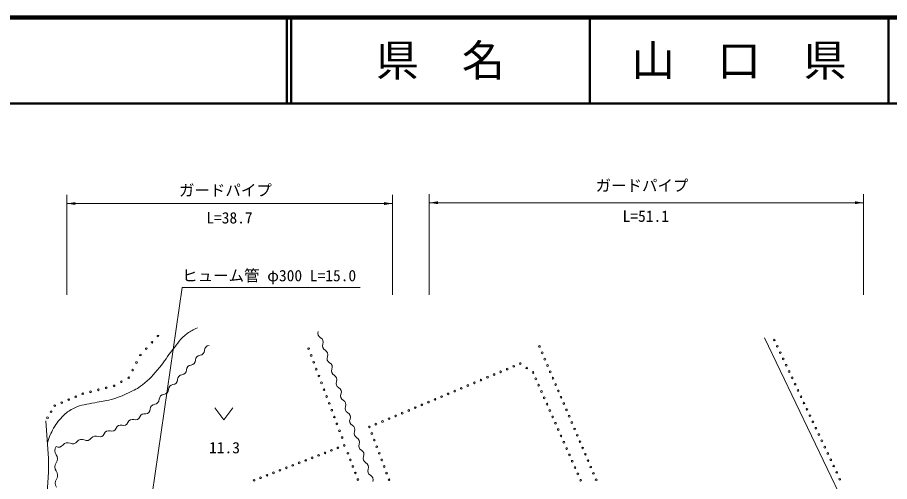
# Model space of a CAD drawing. Units: millimetres, scale not verified. Extents: x 40000 to 680000, y 20000 to 380000.
# Drawn here: x 266422 to 367886, y 326000 to 380000 of the extents above; entities that cross this region are included whole.
import ezdxf
from ezdxf.enums import TextEntityAlignment as Align

# ---------------------------------------------------------------- set-up
doc = ezdxf.new("R2010")
doc.units = ezdxf.units.MM
doc.header["$LTSCALE"] = 1000
for name, color, linetype, lineweight in [('M-STR-HTXT', 7, 'Continuous', 13), ('M-TTL', 2, 'Continuous', 140), ('M-TTL-LINE', 7, 'Continuous', 50), ('M-WORK', 1, 'Continuous', 13)]:
    doc.layers.add(name, color=color, linetype=linetype, lineweight=lineweight)
doc.layers.add('M-TTL-TXT', color=7, linetype='Continuous')
doc.styles.add('ＭＳ ゴシック', font='')
doc.styles.get('ＭＳ ゴシック').set_extended_font_data('MS Gothic')

# ---------------------------------------------------------------- blocks, each defined once
blk = doc.blocks.new('filled_arrow')
at = {"color": 0, "linetype": 'Continuous', "lineweight": -2}
blk.add_solid([(7.5, 1.25), (0, 0), (7.5, -1.25)], dxfattribs=at)

msp = doc.modelspace()

# ---------------------------------------------------------------- linework, layer by layer
at = {"layer": 'M-STR-HTXT'}
for p, q in [((272168, 347721), (272168, 359346)), ((310064, 347721), (310064, 359346)), ((314338, 347721), (314338, 359445)), ((364850, 347721), (364850, 359445)), ((272168, 358346), (310064, 358346)), ((314338, 358445), (364850, 358445))]:
    msp.add_line(p, q, dxfattribs=at)
msp.add_lwpolyline([(281728, 322124), (285583, 348563), (306283, 348563)], dxfattribs=at)
at = {"layer": 'M-TTL'}
msp.add_line((680000, 380000), (40000, 380000), dxfattribs=at)
at = {"layer": 'M-TTL-LINE'}
for p, q in [((297750, 380000), (297750, 370000)), ((298250, 380000), (298250, 370000)), ((333000, 380000), (333000, 370000)), ((367750, 380000), (367750, 370000)), ((40000, 370000), (680000, 370000))]:
    msp.add_line(p, q, dxfattribs=at)
at = {"layer": 'M-WORK'}
for p, q in [((362915, 322744), (353325, 342725)), ((289369, 334580), (290419, 333180)), ((290419, 333180), (291469, 334580)), ((270049, 328672), (269712, 333059)), ((270049, 327109), (270049, 328672)), ((269849, 324111), (270049, 327109))]:
    msp.add_line(p, q, dxfattribs=at)
for centre in [(282759, 342939), (282081, 342201), (354474, 342469), (281404, 341463), (300296, 341467), (327154, 341718), (327468, 340979), (354819, 341736), (355165, 341003), (280274, 339845), (280727, 340724), (300596, 340671), (300896, 339875), (327782, 340241), (355511, 340270), (279821, 338966), (301195, 339079), (323402, 339089), (324166, 339409), (324929, 339730), (325669, 339210), (328096, 339503), (355857, 339536), (356202, 338803), (279368, 338087), (301495, 338283), (320348, 337806), (321111, 338127), (321875, 338447), (322639, 338768), (326408, 338691), (326734, 337953), (328410, 338765), (328725, 338027), (356548, 338070), (276750, 336902), (277663, 337128), (278515, 337608), (301794, 337487), (318057, 336845), (318821, 337165), (319584, 337486), (327059, 337215), (329039, 337289), (356894, 337337), (273201, 335876), (274013, 336222), (274926, 336449), (275838, 336675), (302094, 336691), (302394, 335895), (315766, 335883), (316530, 336203), (317293, 336524), (327385, 336478), (329353, 336551), (329667, 335813), (357239, 336603), (357585, 335870), (270763, 334837), (271575, 335183), (272388, 335530), (302693, 335099), (313475, 334921), (314239, 335242), (315003, 335562), (327711, 335740), (328037, 335002), (329981, 335075), (357931, 335137), (270342, 334126), (302993, 334303), (311185, 333960), (311948, 334280), (312712, 334601), (328362, 334265), (330295, 334337), (358276, 334404), (269922, 333415), (303292, 333506), (303592, 332710), (308894, 332998), (309657, 333318), (310421, 333639), (328688, 333527), (329014, 332789), (330609, 333599), (330923, 332861), (358622, 333670), (358968, 332937), (303891, 331914), (307366, 332357), (308130, 332677), (329340, 332052), (331237, 332122), (359314, 332204), (304191, 331118), (307653, 331589), (307939, 330822), (329665, 331314), (331551, 331384), (359659, 331471), (360005, 330737), (303703, 329918), (304452, 330208), (308225, 330054), (329991, 330576), (330317, 329839), (331865, 330646), (332179, 329908), (360351, 330004), (300705, 328758), (301454, 329048), (302204, 329338), (302953, 329628), (304865, 329286), (308511, 329286), (330643, 329101), (332493, 329170), (360696, 329271), (298456, 327887), (299206, 328177), (299955, 328468), (305155, 328523), (305446, 327761), (308797, 328519), (309084, 327751), (330968, 328363), (332807, 328432), (333121, 327694), (361042, 328538), (361388, 327804), (295458, 326727), (296207, 327017), (296957, 327307), (297706, 327597), (305737, 326998), (309370, 326983), (331294, 327626), (331620, 326888), (333435, 326956), (361734, 327071), (293959, 326147), (294708, 326437), (306028, 326235), (309656, 326216), (331945, 326150), (333749, 326218), (362094, 326263)]:
    msp.add_circle(centre, 100, dxfattribs=at)
at = {"layer": 'M-WORK', "lineweight": 18}
for centre, radius, start, end in [((301958, 343236), 574, 157.51497, 242.30843), ((301425, 342220), 574, 337.51497, 62.30843), ((302485, 341781), 574, 157.51497, 242.30843), ((287618, 341272), 576, 274.946, 359.52796), ((288770, 341263), 576, 94.946, 179.52796), ((301952, 340766), 574, 337.51497, 62.30843), ((286564, 340133), 576, 274.946, 359.52796), ((287717, 340124), 576, 94.946, 179.52796), ((303012, 340327), 574, 157.51497, 242.30843), ((285511, 338994), 576, 274.946, 359.52796), ((286664, 338985), 576, 94.946, 179.52796), ((302479, 339311), 574, 337.51497, 62.30843), ((303539, 338872), 574, 157.51497, 242.30843), ((285610, 337846), 576, 94.946, 179.52796), ((303006, 337856), 574, 337.51497, 62.30843), ((284557, 336707), 576, 94.946, 179.52796), ((284458, 337855), 576, 274.946, 359.52796), ((304066, 337418), 574, 157.51497, 242.30843), ((303532, 336402), 574, 337.51497, 62.30843), ((283504, 335568), 576, 94.946, 179.52796), ((283404, 336717), 576, 274.946, 359.52796), ((304592, 335963), 574, 157.51497, 242.30843), ((282451, 334429), 576, 94.946, 179.52796), ((282351, 335578), 576, 274.946, 359.52796), ((304059, 334947), 574, 337.51497, 62.30843), ((281181, 333328), 562, 72.68864, 158.43129), ((281298, 334439), 576, 274.946, 359.52796), ((305119, 334509), 574, 157.51497, 242.30843), ((304586, 333493), 574, 337.51497, 62.30843), ((278757, 333082), 562, 252.68864, 338.43129), ((279802, 332669), 562, 72.68864, 158.43129), ((280136, 333741), 562, 252.68864, 338.43129), ((305646, 333054), 574, 157.51497, 242.30843), ((277045, 331350), 562, 72.68864, 158.43129), ((277379, 332423), 562, 252.68864, 338.43129), ((278423, 332010), 562, 72.68864, 158.43129), ((305113, 332038), 574, 337.51497, 62.30843), ((306173, 331600), 574, 157.51497, 242.30843), ((273901, 330241), 667, 64.05976, 142.43856), ((274484, 331441), 667, 244.05976, 322.43856), ((275541, 330628), 667, 64.05976, 142.43856), ((276000, 331763), 562, 252.68864, 338.43129), ((305640, 330584), 574, 337.51497, 62.30843), ((271585, 329604), 818, 145.42297, 215.91354), ((271203, 330668), 667, 244.05976, 322.43856), ((272260, 329855), 667, 64.05976, 142.43856), ((272843, 331054), 667, 244.05976, 322.43856), ((306700, 330145), 574, 157.51497, 242.30843), ((270259, 328644), 818, 325.42297, 35.91354), ((306167, 329129), 574, 337.51497, 62.30843), ((307227, 328690), 574, 157.51497, 242.30843), ((271607, 327715), 818, 145.42297, 215.91354), ((306694, 327675), 574, 337.51497, 62.30843), ((270281, 326755), 818, 325.42297, 35.91354), ((307754, 327236), 574, 157.51497, 242.30843), ((307221, 326220), 574, 337.51497, 62.30843), ((271629, 325826), 818, 145.42297, 215.91354)]:
    msp.add_arc(centre, radius, start, end, dxfattribs=at)
at = {"layer": 'M-WORK'}
msp.add_open_spline([(269908, 330501), (270171, 331296), (270269, 331585), (270636, 332211), (271017, 332858), (271291, 333194), (271826, 333720), (272235, 334122), (272519, 334302), (273034, 334555), (273896, 334979), (274478, 334958), (275414, 335177), (276157, 335350), (276601, 335330), (277332, 335550), (278144, 335793), (278595, 335960), (279357, 336331), (280002, 336645), (280391, 336793), (280955, 337237), (281826, 337923), (282231, 338413), (282944, 339261), (283589, 340028), (283831, 340551), (284472, 341322), (285109, 342088), (285353, 342661), (286177, 343222), (286621, 343524), (286824, 343648), (287385, 343879)], degree=3, knots=[0, 0, 0, 0, 1, 1, 1, 2, 2, 2, 3, 3, 3, 4, 4, 4, 5, 5, 5, 6, 6, 6, 7, 7, 7, 8, 8, 8, 9, 9, 9, 10, 10, 10, 11, 11, 11, 11], dxfattribs=at)

# ---------------------------------------------------------------- block references
at = {"layer": 'M-STR-HTXT', "xscale": 133, "yscale": 133}
for p in [(272168, 358346), (314338, 358445)]:
    msp.add_blockref('filled_arrow', p, dxfattribs=at)
at = {"layer": 'M-STR-HTXT', "xscale": 133, "yscale": 133, "rotation": 180}
for p in [(310064, 358346), (364850, 358445)]:
    msp.add_blockref('filled_arrow', p, dxfattribs=at)

# ---------------------------------------------------------------- texts
at = {"layer": 'M-STR-HTXT', "style": 'ＭＳ ゴシック'}
for s, p in [('ガードパイプ', (333680, 360438)), ('ガードパイプ', (285215, 359889)), ('ヒューム管 φ300 L=15.0', (285583, 349963))]:
    msp.add_text(s, height=1320, dxfattribs=at).set_placement(p, align=Align.MIDDLE_LEFT)
for s, p in [('L=38.7', (291089, 355633)), ('L=51.1', (339524, 355823))]:
    msp.add_text(s, height=1320, dxfattribs=at).set_placement(p, align=Align.BOTTOM_CENTER)
at = {"layer": 'M-TTL-TXT', "style": 'ＭＳ ゴシック'}
for s, p in [('県\u3000名', (315625, 375000)), ('山\u3000口\u3000県', (350375, 375000))]:
    msp.add_text(s, height=3666, dxfattribs=at).set_placement(p, align=Align.MIDDLE_CENTER)
at = {"layer": 'M-WORK', "style": 'ＭＳ ゴシック'}
msp.add_text('11.3', height=1320, dxfattribs=at).set_placement((288720, 329944), align=Align.MIDDLE_LEFT)

doc.saveas('drawing.dxf')
